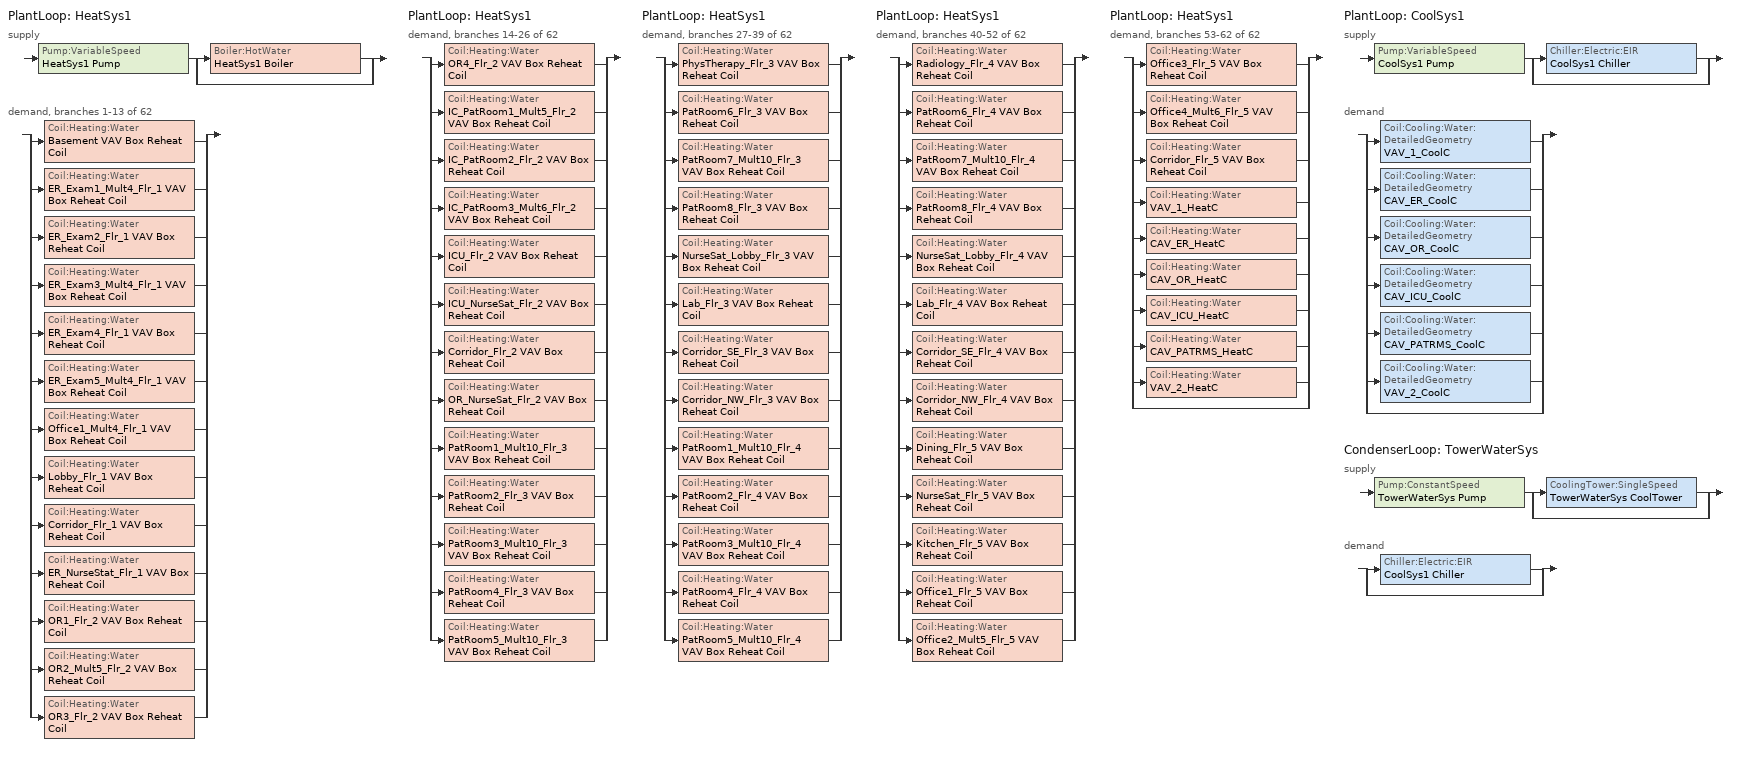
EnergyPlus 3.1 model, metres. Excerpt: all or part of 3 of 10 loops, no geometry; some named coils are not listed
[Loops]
PlantLoop 'HeatSys1'
 supply: Pump:VariableSpeed 'HeatSys1 Pump' > split
  | Boiler:HotWater 'HeatSys1 Boiler'
  | bypass
 demand, branches 1-13 of 62: split
  | Coil:Heating:Water 'Basement VAV Box Reheat Coil'
  | Coil:Heating:Water 'ER_Exam1_Mult4_Flr_1 VAV Box Reheat Coil'
  | Coil:Heating:Water 'ER_Exam2_Flr_1 VAV Box Reheat Coil'
  | Coil:Heating:Water 'ER_Exam3_Mult4_Flr_1 VAV Box Reheat Coil'
  | Coil:Heating:Water 'ER_Exam4_Flr_1 VAV Box Reheat Coil'
  | Coil:Heating:Water 'ER_Exam5_Mult4_Flr_1 VAV Box Reheat Coil'
  | Coil:Heating:Water 'Office1_Mult4_Flr_1 VAV Box Reheat Coil'
  | Coil:Heating:Water 'Lobby_Flr_1 VAV Box Reheat Coil'
  | Coil:Heating:Water 'Corridor_Flr_1 VAV Box Reheat Coil'
  | Coil:Heating:Water 'ER_NurseStat_Flr_1 VAV Box Reheat Coil'
  | Coil:Heating:Water 'OR1_Flr_2 VAV Box Reheat Coil'
  | Coil:Heating:Water 'OR2_Mult5_Flr_2 VAV Box Reheat Coil'
  | Coil:Heating:Water 'OR3_Flr_2 VAV Box Reheat Coil'
PlantLoop 'HeatSys1'
 demand, branches 14-26 of 62: split
  | Coil:Heating:Water 'OR4_Flr_2 VAV Box Reheat Coil'
  | Coil:Heating:Water 'IC_PatRoom1_Mult5_Flr_2 VAV Box Reheat Coil'
  | Coil:Heating:Water 'IC_PatRoom2_Flr_2 VAV Box Reheat Coil'
  | Coil:Heating:Water 'IC_PatRoom3_Mult6_Flr_2 VAV Box Reheat Coil'
  | Coil:Heating:Water 'ICU_Flr_2 VAV Box Reheat Coil'
  | Coil:Heating:Water 'ICU_NurseSat_Flr_2 VAV Box Reheat Coil'
  | Coil:Heating:Water 'Corridor_Flr_2 VAV Box Reheat Coil'
  | Coil:Heating:Water 'OR_NurseSat_Flr_2 VAV Box Reheat Coil'
  | Coil:Heating:Water 'PatRoom1_Mult10_Flr_3 VAV Box Reheat Coil'
  | Coil:Heating:Water 'PatRoom2_Flr_3 VAV Box Reheat Coil'
  | Coil:Heating:Water 'PatRoom3_Mult10_Flr_3 VAV Box Reheat Coil'
  | Coil:Heating:Water 'PatRoom4_Flr_3 VAV Box Reheat Coil'
  | Coil:Heating:Water 'PatRoom5_Mult10_Flr_3 VAV Box Reheat Coil'
PlantLoop 'HeatSys1'
 demand, branches 27-39 of 62: split
  | Coil:Heating:Water 'PhysTherapy_Flr_3 VAV Box Reheat Coil'
  | Coil:Heating:Water 'PatRoom6_Flr_3 VAV Box Reheat Coil'
  | Coil:Heating:Water 'PatRoom7_Mult10_Flr_3 VAV Box Reheat Coil'
  | Coil:Heating:Water 'PatRoom8_Flr_3 VAV Box Reheat Coil'
  | Coil:Heating:Water 'NurseSat_Lobby_Flr_3 VAV Box Reheat Coil'
  | Coil:Heating:Water 'Lab_Flr_3 VAV Box Reheat Coil'
  | Coil:Heating:Water 'Corridor_SE_Flr_3 VAV Box Reheat Coil'
  | Coil:Heating:Water 'Corridor_NW_Flr_3 VAV Box Reheat Coil'
  | Coil:Heating:Water 'PatRoom1_Mult10_Flr_4 VAV Box Reheat Coil'
  | Coil:Heating:Water 'PatRoom2_Flr_4 VAV Box Reheat Coil'
  | Coil:Heating:Water 'PatRoom3_Mult10_Flr_4 VAV Box Reheat Coil'
  | Coil:Heating:Water 'PatRoom4_Flr_4 VAV Box Reheat Coil'
  | Coil:Heating:Water 'PatRoom5_Mult10_Flr_4 VAV Box Reheat Coil'
PlantLoop 'HeatSys1'
 demand, branches 40-52 of 62: split
  | Coil:Heating:Water 'Radiology_Flr_4 VAV Box Reheat Coil'
  | Coil:Heating:Water 'PatRoom6_Flr_4 VAV Box Reheat Coil'
  | Coil:Heating:Water 'PatRoom7_Mult10_Flr_4 VAV Box Reheat Coil'
  | Coil:Heating:Water 'PatRoom8_Flr_4 VAV Box Reheat Coil'
  | Coil:Heating:Water 'NurseSat_Lobby_Flr_4 VAV Box Reheat Coil'
  | Coil:Heating:Water 'Lab_Flr_4 VAV Box Reheat Coil'
  | Coil:Heating:Water 'Corridor_SE_Flr_4 VAV Box Reheat Coil'
  | Coil:Heating:Water 'Corridor_NW_Flr_4 VAV Box Reheat Coil'
  | Coil:Heating:Water 'Dining_Flr_5 VAV Box Reheat Coil'
  | Coil:Heating:Water 'NurseSat_Flr_5 VAV Box Reheat Coil'
  | Coil:Heating:Water 'Kitchen_Flr_5 VAV Box Reheat Coil'
  | Coil:Heating:Water 'Office1_Flr_5 VAV Box Reheat Coil'
  | Coil:Heating:Water 'Office2_Mult5_Flr_5 VAV Box Reheat Coil'
PlantLoop 'HeatSys1'
 demand, branches 53-62 of 62: split
  | Coil:Heating:Water 'Office3_Flr_5 VAV Box Reheat Coil'
  | Coil:Heating:Water 'Office4_Mult6_Flr_5 VAV Box Reheat Coil'
  | Coil:Heating:Water 'Corridor_Flr_5 VAV Box Reheat Coil'
  | Coil:Heating:Water 'VAV_1_HeatC'
  | Coil:Heating:Water 'CAV_ER_HeatC'
  | Coil:Heating:Water 'CAV_OR_HeatC'
  | Coil:Heating:Water 'CAV_ICU_HeatC'
  | Coil:Heating:Water 'CAV_PATRMS_HeatC'
  | Coil:Heating:Water 'VAV_2_HeatC'
  | bypass
PlantLoop 'CoolSys1'
 supply: Pump:VariableSpeed 'CoolSys1 Pump' > split
  | Chiller:Electric:EIR 'CoolSys1 Chiller'
  | bypass
 demand: split
  | Coil:Cooling:Water:DetailedGeometry 'VAV_1_CoolC'
  | Coil:Cooling:Water:DetailedGeometry 'CAV_ER_CoolC'
  | Coil:Cooling:Water:DetailedGeometry 'CAV_OR_CoolC'
  | Coil:Cooling:Water:DetailedGeometry 'CAV_ICU_CoolC'
  | Coil:Cooling:Water:DetailedGeometry 'CAV_PATRMS_CoolC'
  | Coil:Cooling:Water:DetailedGeometry 'VAV_2_CoolC'
  | bypass
CondenserLoop 'TowerWaterSys'
 supply: Pump:ConstantSpeed 'TowerWaterSys Pump' > split
  | CoolingTower:SingleSpeed 'TowerWaterSys CoolTower'
  | bypass
 demand: split
  | Chiller:Electric:EIR 'CoolSys1 Chiller'
  | bypass
[Coil:Heating:Water] Availablility Schedule=ALWAYS_ON; U-Factor Times Area Value {W/K}=AUTOSIZE; Maximum Water Flow Rate {m3/s}=AUTOSIZE; Coil Peformance input method=UFactorTimesAreaAndDesignWaterFlowRate; Nominal Capacity=AUTOSIZE; Design Inlet Water Temperature=82.2; Design Inlet Air Temperature=16.6; Design Outlet Water Temperature=71.1; Design Outlet Air Temperature=32.2
Basement VAV Box Reheat Coil; ER_Exam1_Mult4_Flr_1 VAV Box Reheat Coil; ER_Exam2_Flr_1 VAV Box Reheat Coil; ER_Exam3_Mult4_Flr_1 VAV Box Reheat Coil; ER_Exam4_Flr_1 VAV Box Reheat Coil; ER_Exam5_Mult4_Flr_1 VAV Box Reheat Coil; Office1_Mult4_Flr_1 VAV Box Reheat Coil; Lobby_Flr_1 VAV Box Reheat Coil; Corridor_Flr_1 VAV Box Reheat Coil; ER_NurseStat_Flr_1 VAV Box Reheat Coil; OR1_Flr_2 VAV Box Reheat Coil; OR2_Mult5_Flr_2 VAV Box Reheat Coil; OR3_Flr_2 VAV Box Reheat Coil; OR4_Flr_2 VAV Box Reheat Coil; IC_PatRoom1_Mult5_Flr_2 VAV Box Reheat Coil; IC_PatRoom2_Flr_2 VAV Box Reheat Coil; IC_PatRoom3_Mult6_Flr_2 VAV Box Reheat Coil; ICU_Flr_2 VAV Box Reheat Coil; ICU_NurseSat_Flr_2 VAV Box Reheat Coil; Corridor_Flr_2 VAV Box Reheat Coil; OR_NurseSat_Flr_2 VAV Box Reheat Coil; PatRoom1_Mult10_Flr_3 VAV Box Reheat Coil; PatRoom2_Flr_3 VAV Box Reheat Coil; PatRoom3_Mult10_Flr_3 VAV Box Reheat Coil; PatRoom4_Flr_3 VAV Box Reheat Coil; PatRoom5_Mult10_Flr_3 VAV Box Reheat Coil; PhysTherapy_Flr_3 VAV Box Reheat Coil; PatRoom6_Flr_3 VAV Box Reheat Coil; PatRoom7_Mult10_Flr_3 VAV Box Reheat Coil; PatRoom8_Flr_3 VAV Box Reheat Coil; NurseSat_Lobby_Flr_3 VAV Box Reheat Coil; Lab_Flr_3 VAV Box Reheat Coil; Corridor_SE_Flr_3 VAV Box Reheat Coil; Corridor_NW_Flr_3 VAV Box Reheat Coil; PatRoom1_Mult10_Flr_4 VAV Box Reheat Coil; PatRoom2_Flr_4 VAV Box Reheat Coil; PatRoom3_Mult10_Flr_4 VAV Box Reheat Coil; PatRoom4_Flr_4 VAV Box Reheat Coil; PatRoom5_Mult10_Flr_4 VAV Box Reheat Coil; Radiology_Flr_4 VAV Box Reheat Coil; PatRoom6_Flr_4 VAV Box Reheat Coil; PatRoom7_Mult10_Flr_4 VAV Box Reheat Coil; PatRoom8_Flr_4 VAV Box Reheat Coil; NurseSat_Lobby_Flr_4 VAV Box Reheat Coil; Lab_Flr_4 VAV Box Reheat Coil; Corridor_SE_Flr_4 VAV Box Reheat Coil; Corridor_NW_Flr_4 VAV Box Reheat Coil; Dining_Flr_5 VAV Box Reheat Coil; NurseSat_Flr_5 VAV Box Reheat Coil; Kitchen_Flr_5 VAV Box Reheat Coil; Office1_Flr_5 VAV Box Reheat Coil; Office2_Mult5_Flr_5 VAV Box Reheat Coil; Office3_Flr_5 VAV Box Reheat Coil; Office4_Mult6_Flr_5 VAV Box Reheat Coil; Corridor_Flr_5 VAV Box Reheat Coil
[SetpointManager:Scheduled] Control Variable {TEMP}=Temperature
Name | Schedule | Setpoint Node
HeatSys1 Loop Setpoint Manager | HW-Loop-Temp-Schedule | HeatSys1 Supply Outlet Node
CoolSys1 Loop Setpoint Manager | CW-Loop-Temp-Schedule | CoolSys1 Supply Outlet Node
[PlantLoop] Fluid Type {WATER}=Water; Maximum Loop Flow Rate {m3/s}=AUTOSIZE; Minimum Loop Flow Rate {m3/s}=0; Loop Volume {m3}=AUTOSIZE; Load Distribution Scheme {OPTIMAL | SEQUENTIAL}=Optimal
Name | Loop Equipment Operation Scheme | Maximum Loop Temperature {C} | Minimum Loop Temperature {C}
HeatSys1 | HeatSys1 Loop Operation Scheme List | 100 | 10
CoolSys1 | CoolSys1 Loop Operation Scheme List | 98 | 1
[Sizing:Plant]
Name | Loop Type {COOLING | HEATING} | Design Loop Exit Temperature {C} | Design Loop Temperature Difference {C} | Loop Type {COOLING | HEATING | CONDENSER}
HeatSys1 | Heating | 82 | 11
CoolSys1 | Cooling | 7.22 | 6.67
TowerWaterSys |  | 29.4 | 5.6 | CONDENSER
[PlantEquipmentOperationSchemes] Control Scheme 1 Schedule=PlantOnSched
Name | Control Scheme 1 Object Type {*******} | Control Scheme 1
HeatSys1 Loop Operation Scheme List | PlantEquipmentOperation:HeatingLoad | HeatSys1 Operation Scheme
CoolSys1 Loop Operation Scheme List | PlantEquipmentOperation:CoolingLoad | CoolSys1 Operation Scheme
[PlantEquipmentOperation:HeatingLoad]
HeatSys1 Operation Scheme: Load Range 1 Lower Limit {W}=0; Load Range 1 Upper Limit {W}=1000000000000000; Priority Control 1 Equipment List=HeatSys1 Equipment List
[PlantEquipmentList]
HeatSys1 Equipment List: HeatSys1 Boiler
CoolSys1 Equipment List: CoolSys1 Chiller
[Pump:VariableSpeed] Rated Flow Rate {m3/s}=AUTOSIZE; Rated Pump Head {Pa} [179352 Pa = 60 ft]=179352; Rated Power Consumption {W}=AUTOSIZE; Motor Efficiency=0.9; Fraction of Motor Inefficiencies to Fluid Stream=0; Coefficient 1 of the Part Load Performance Curve=0; Coefficient 2 of the Part Load Performance Curve=1; Coefficient 3 of the Part Load Performance Curve=0; Coefficient 4 of the Part Load Performance Curve=0; Minimum Flow Rate {m3/s}=0; Pump Control Type {Continuous | Intermittent}=Intermittent
HeatSys1 Pump; CoolSys1 Pump
[Boiler:HotWater]
HeatSys1 Boiler: Fuel Type=NATURALGAS; Nominal Capacity {W}=AUTOSIZE; Nominal Thermal Efficiency=0.786; Design Water Outlet Temperature {C}=81; Design Water Flow Rate {m3/s}=AUTOSIZE; Minimum Part Load Ratio=0; Maximum Part Load Ratio=1.2; Optimum Part Load Ratio=1; Water Outlet Upper Temperature Limit {C}=95; Boiler Flow Mode=VariableFlow; Parasitic Electric Load=0; Sizing Factor=1
[PlantEquipmentOperation:CoolingLoad] Load Range 1 Lower Limit {W}=0
Name | Load Range 1 Upper Limit {W} | Priority Control 1 Equipment List
CoolSys1 Operation Scheme | 100000000000000 | CoolSys1 Equipment List
TowerWaterSys Operation Scheme | 1000000000000 | TowerWaterSys Equipment List
[Chiller:Electric:EIR]
CoolSys1 Chiller: Reference Capacity {W}=AUTOSIZE; Reference COP { }=6.1; Reference Leaving Chilled Water Temperature {C}=6.67; Reference Entering Condenser Fluid Temperature {C}=29.4; Reference Chilled Water Flow Rate {m3/s}=AutoSize; Reference Condenser Water Flow Rate {m3/s}=AutoSize; Cooling Capacity Function of Temperature Curve=TraneChillerClgCapFuncTemp; Electric Input to Cooling Output Ratio Function of Temperature Curve=TraneChillerEIRFuncTemp; Electric Input to Cooling Output Ratio Function of Part Load Ratio Curve=TraneChillerEIRFuncPLR; Minimum Part Load Ratio=0.15; Maximum Part Load Ratio=1; Optimum Part Load Ratio=0.8; Minimum Unloading Ratio=0.15; Condenser Type=WaterCooled; Condenser Fan Power Ratio {W/W}=0; Leaving Chilled Water Lower Temperature Limit {C}=2; Chiller Flow Mode=VariableFlow; Design Heat Recovery Water Flow Rate {m3/s}=0; Sizing Factor=1
[CondenserLoop]
TowerWaterSys: Fluid Type {WATER}=Water; Loop Equipment Operation Scheme=TowerWaterSys Loop Operation Scheme List; Maximum Loop Temperature {C}=80; Minimum Loop Temperature {C}=5; Maximum Loop Flow Rate {m3/s}=AUTOSIZE; Minimum Loop Flow Rate {m3/s}=0; Loop Volume {m3}=AUTOSIZE; Load Distribution Scheme {OPTIMAL | SEQUENTIAL}=Sequential
[CondenserEquipmentOperationSchemes]
TowerWaterSys Loop Operation Scheme List: Control Scheme 1 Object Type {*******}=PlantEquipmentOperation:CoolingLoad; Control Scheme 1=TowerWaterSys Operation Scheme; Control Scheme 1 Schedule=PlantOnSched
[CondenserEquipmentList]
TowerWaterSys Equipment List: TowerWaterSys CoolTower
[Pump:ConstantSpeed]
TowerWaterSys Pump: Rated Flow Rate {m3/s}=AUTOSIZE; Rated Pump Head {Pa} [179352 Pa = 60 ft]=179352; Rated Power Consumption {W}=AUTOSIZE; Motor Efficiency=0.87; Fraction of Motor Inefficiencies to Fluid Stream=0; Pump Control Type {Continuous | Intermittent}=Intermittent
[CoolingTower:SingleSpeed]
TowerWaterSys CoolTower: Design Water Flow Rate {m3/s}=AUTOSIZE; Design Air Flow Rate {m3/s}=AUTOSIZE; Fan Power At Design Air Flow Rate {W}=AUTOSIZE; U-Factor Times Area Value at Design Air Flow Rate {W/K}=AUTOSIZE; Air Flow Rate In Free Convection Regime {m3/s}=AUTOSIZE; U-Factor Times Area Value at Free Convection Air Flow Rate {W/K}=AUTOSIZE; Performance Input Method {NominalCapacity | UFactorTimesAreaAndDesignWaterFlowRate}=UFactorTimesAreaAndDesignWaterFlowRate; Evaporation Loss Mode { LossFactor | SaturatedExit }=SaturatedExit; Drift Loss Percent=0.008; Blowdown Calculation Mode { ConcentrationRatio | ScheduledRate }=ConcentrationRatio; Blowdown Concentration Ratio=3; Capacity Control  { FanCycling |  FluidBypass }=FanCycling; Sizing Factor=1
[Schedule:Compact]
ALWAYS_ON; PlantOnSched: Through: 12/31, For: AllDays, Until: 24:00, 1
CW-Loop-Temp-Schedule: Through: 12/31, For: AllDays, Until: 24:00, 6.7
HW-Loop-Temp-Schedule: Through: 12/31, For: AllDays, Until: 24:00, 60
[Curve:Quadratic]
TraneChillerEIRFuncPLR: Coefficient1 Const=0.141; Coefficient2 x=0.655; Coefficient3 x**2=0.203; Minimum Value of x=0; Maximum Value of x=1
[Curve:Biquadratic] Minimum Value of x=5; Maximum Value of x=10; Minimum Value of y=24; Maximum Value of y=35
Name | Coefficient1 Const | Coefficient2 x | Coefficient3 x**2 | Coefficient4 y | Coefficient5 y**2 | Coefficient6 x*y
TraneChillerClgCapFuncTemp | 1.07 | 0.0429 | 0.0004 | -0.0081 | 0 | -0.0004
TraneChillerEIRFuncTemp | 0.468 | -0.0138 | 0.0007 | 0.0109 | 0.0005 | -0.0007
